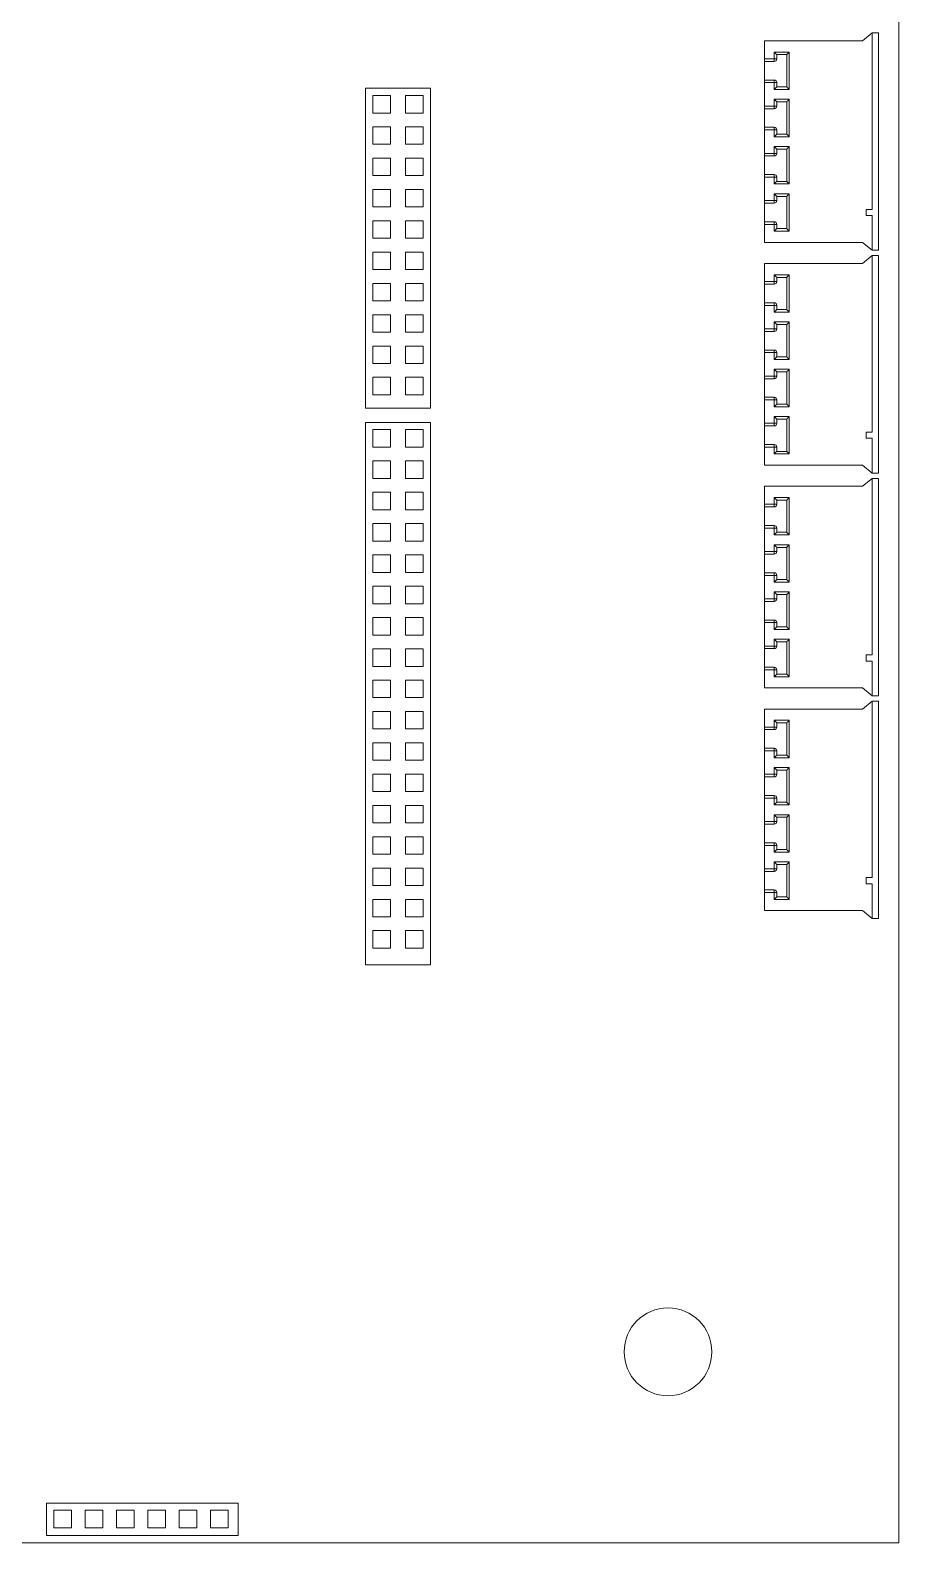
# Model space of a CAD drawing. Header units: millimetres. Extents: x 29 to 3003, y -283 to 1331.
# Drawn here: x 1776.4 to 1845.7, y 1104.5 to 1225.3 of the extents above; entities that cross this region are included whole.
import ezdxf

# ---------------------------------------------------------------- set-up
doc = ezdxf.new("R2010")
doc.units = ezdxf.units.MM
doc.layers.get('0').update_dxf_attribs({"lineweight": 9})

# ---------------------------------------------------------------- blocks, each defined once
blk = doc.blocks.new('*U79')
blk.add_lwpolyline([(0.7, 0.7), (-0.7, 0.7), (-0.7, -0.7), (0.7, -0.7)], close=True)
blk = doc.blocks.new('*U80')
at = {"color": 0, "linetype": 'ByBlock', "lineweight": -2, "transparency": 16777216}
for p in [(0, 0), (2.6, 0), (0, -2.5), (2.6, -2.5), (0, -5), (2.6, -5), (0, -7.5), (2.6, -7.5), (0, -10), (2.6, -10), (0, -12.5), (2.6, -12.5), (0, -15), (2.6, -15), (0, -17.5), (2.6, -17.5), (0, -20), (2.6, -20), (0, -22.5), (2.6, -22.5)]:
    blk.add_blockref('*U79', p, dxfattribs=at)
blk = doc.blocks.new('*U81')
blk.add_lwpolyline([(0.7, 0.7), (-0.7, 0.7), (-0.7, -0.7), (0.7, -0.7)], close=True)
blk = doc.blocks.new('*U82')
at = {"color": 0, "linetype": 'ByBlock', "lineweight": -2, "transparency": 16777216}
for p in [(0, 0), (2.6, 0), (0, -2.5), (2.6, -2.5), (0, -5), (2.6, -5), (0, -7.5), (2.6, -7.5), (0, -10), (2.6, -10), (0, -12.5), (2.6, -12.5), (0, -15), (2.6, -15), (0, -17.5), (2.6, -17.5), (0, -20), (2.6, -20), (0, -22.5), (2.6, -22.5), (0, -25), (2.6, -25), (0, -27.5), (2.6, -27.5), (0, -30), (2.6, -30), (0, -32.5), (2.6, -32.5), (0, -35), (2.6, -35), (0, -37.5), (2.6, -37.5), (0, -40), (2.6, -40)]:
    blk.add_blockref('*U81', p, dxfattribs=at)
blk = doc.blocks.new('*U85')
blk.add_lwpolyline([(0.7, 0.7), (-0.7, 0.7), (-0.7, -0.7), (0.7, -0.7)], close=True)
blk = doc.blocks.new('*U86')
at = {"color": 0, "linetype": 'ByBlock', "lineweight": -2, "transparency": 16777216}
for p in [(0, 0), (2.5, 0), (5, 0), (7.5, 0), (10, 0), (12.5, 0)]:
    blk.add_blockref('*U85', p, dxfattribs=at)

msp = doc.modelspace()

# ---------------------------------------------------------------- linework, layer by layer
for p, q in [((1845.711, 1275.98), (1845.711, 1104.53)), ((1834.991, 1222.776), (1834.991, 1224.42)), ((1834.991, 1221.291), (1834.991, 1222.776)), ((1834.991, 1219.004), (1834.991, 1221.291)), ((1834.991, 1217.519), (1834.991, 1219.004)), ((1834.991, 1215.232), (1834.991, 1217.519)), ((1834.991, 1213.747), (1834.991, 1215.232)), ((1834.991, 1211.461), (1834.991, 1213.747)), ((1834.991, 1209.976), (1834.991, 1211.461)), ((1834.991, 1208.332), (1834.991, 1209.976)), ((1834.991, 1204.996), (1834.991, 1206.64)), ((1834.991, 1203.511), (1834.991, 1204.996)), ((1834.991, 1201.224), (1834.991, 1203.511)), ((1834.991, 1199.739), (1834.991, 1201.224)), ((1834.991, 1197.452), (1834.991, 1199.739)), ((1834.991, 1195.967), (1834.991, 1197.452)), ((1834.991, 1193.681), (1834.991, 1195.967)), ((1834.991, 1192.196), (1834.991, 1193.681)), ((1834.991, 1190.552), (1834.991, 1192.196)), ((1834.991, 1187.216), (1834.991, 1188.86)), ((1834.991, 1185.731), (1834.991, 1187.216)), ((1834.991, 1183.444), (1834.991, 1185.731)), ((1834.991, 1181.959), (1834.991, 1183.444)), ((1834.991, 1179.672), (1834.991, 1181.959)), ((1834.991, 1178.187), (1834.991, 1179.672)), ((1834.991, 1175.901), (1834.991, 1178.187)), ((1834.991, 1174.416), (1834.991, 1175.901)), ((1834.991, 1172.772), (1834.991, 1174.416)), ((1834.991, 1169.436), (1834.991, 1171.08)), ((1834.991, 1167.951), (1834.991, 1169.436)), ((1834.991, 1165.664), (1834.991, 1167.951)), ((1834.991, 1164.179), (1834.991, 1165.664)), ((1834.991, 1161.892), (1834.991, 1164.179)), ((1834.991, 1160.407), (1834.991, 1161.892)), ((1834.991, 1158.121), (1834.991, 1160.407)), ((1834.991, 1156.636), (1834.991, 1158.121)), ((1834.991, 1154.992), (1834.991, 1156.636)), ((1845.711, 1104.53), (1716.801, 1104.53))]:
    msp.add_line(p, q)
at = {"color": 7, "linetype": 'Continuous'}
for p, q in [((1842.812, 1224.42), (1834.991, 1224.42)), ((1842.812, 1224.42), (1843.604, 1225.053)), ((1843.604, 1225.053), (1843.604, 1210.966)), ((1843.604, 1225.053), (1844.099, 1225.053)), ((1844.099, 1225.053), (1844.099, 1207.699)), ((1835.773, 1222.776), (1835.773, 1223.529)), ((1835.773, 1223.529), (1836.981, 1223.529)), ((1835.981, 1222.984), (1835.981, 1223.321)), ((1835.981, 1223.321), (1836.773, 1223.321)), ((1836.773, 1223.321), (1836.773, 1220.747)), ((1836.981, 1223.529), (1836.981, 1220.539)), ((1834.991, 1222.984), (1835.981, 1222.984)), ((1834.991, 1222.776), (1835.773, 1222.776)), ((1835.773, 1221.291), (1834.991, 1221.291)), ((1835.981, 1221.083), (1834.991, 1221.083)), ((1835.773, 1220.539), (1835.773, 1221.291)), ((1835.981, 1220.747), (1835.981, 1221.083)), ((1836.773, 1220.747), (1835.981, 1220.747)), ((1836.981, 1220.539), (1835.773, 1220.539)), ((1835.773, 1219.757), (1836.981, 1219.757)), ((1835.773, 1219.004), (1835.773, 1219.757)), ((1835.981, 1219.549), (1836.773, 1219.549)), ((1835.981, 1219.212), (1835.981, 1219.549)), ((1836.773, 1219.549), (1836.773, 1216.975)), ((1836.981, 1219.757), (1836.981, 1216.767)), ((1834.991, 1219.212), (1835.981, 1219.212)), ((1834.991, 1219.004), (1835.773, 1219.004)), ((1835.773, 1217.519), (1834.991, 1217.519)), ((1835.981, 1217.311), (1834.991, 1217.311)), ((1835.773, 1216.767), (1835.773, 1217.519)), ((1835.981, 1216.975), (1835.981, 1217.311)), ((1836.981, 1216.767), (1835.773, 1216.767)), ((1835.773, 1215.985), (1836.981, 1215.985)), ((1835.773, 1215.232), (1835.773, 1215.985)), ((1836.773, 1216.975), (1835.981, 1216.975)), ((1836.981, 1215.985), (1836.981, 1212.995)), ((1834.991, 1215.44), (1835.981, 1215.44)), ((1834.991, 1215.232), (1835.773, 1215.232)), ((1835.981, 1215.777), (1836.773, 1215.777)), ((1835.981, 1215.44), (1835.981, 1215.777)), ((1836.773, 1215.777), (1836.773, 1213.203)), ((1835.773, 1213.747), (1834.991, 1213.747)), ((1835.981, 1213.54), (1834.991, 1213.54)), ((1835.773, 1212.995), (1835.773, 1213.747)), ((1835.981, 1213.203), (1835.981, 1213.54)), ((1836.981, 1212.995), (1835.773, 1212.995)), ((1835.773, 1212.213), (1836.981, 1212.213)), ((1835.773, 1211.461), (1835.773, 1212.213)), ((1836.773, 1213.203), (1835.981, 1213.203)), ((1836.981, 1212.213), (1836.981, 1209.223)), ((1834.991, 1211.668), (1835.981, 1211.668)), ((1834.991, 1211.461), (1835.773, 1211.461)), ((1835.981, 1212.005), (1836.773, 1212.005)), ((1835.981, 1211.668), (1835.981, 1212.005)), ((1836.773, 1212.005), (1836.773, 1209.431)), ((1835.773, 1209.976), (1834.991, 1209.976)), ((1835.773, 1209.223), (1835.773, 1209.976)), ((1843.604, 1210.966), (1843.109, 1210.966)), ((1843.109, 1210.966), (1843.109, 1210.471)), ((1843.109, 1210.471), (1843.604, 1210.471)), ((1843.604, 1210.471), (1843.604, 1207.699)), ((1835.981, 1209.768), (1834.991, 1209.768)), ((1836.981, 1209.223), (1835.773, 1209.223)), ((1835.981, 1209.431), (1835.981, 1209.768)), ((1836.773, 1209.431), (1835.981, 1209.431)), ((1842.812, 1208.332), (1834.991, 1208.332)), ((1843.604, 1207.699), (1842.812, 1208.332)), ((1844.099, 1207.699), (1843.604, 1207.699)), ((1842.812, 1206.64), (1834.991, 1206.64)), ((1842.812, 1206.64), (1843.604, 1207.273)), ((1843.604, 1207.273), (1843.604, 1193.186)), ((1843.604, 1207.273), (1844.099, 1207.273)), ((1844.099, 1207.273), (1844.099, 1189.919)), ((1834.991, 1205.204), (1835.981, 1205.204)), ((1834.991, 1204.996), (1835.773, 1204.996)), ((1835.773, 1204.996), (1835.773, 1205.749)), ((1835.773, 1205.749), (1836.981, 1205.749)), ((1835.981, 1205.204), (1835.981, 1205.541)), ((1835.981, 1205.541), (1836.773, 1205.541)), ((1836.773, 1205.541), (1836.773, 1202.967)), ((1836.981, 1205.749), (1836.981, 1202.759)), ((1835.773, 1203.511), (1834.991, 1203.511)), ((1835.981, 1203.303), (1834.991, 1203.303)), ((1835.773, 1202.759), (1835.773, 1203.511)), ((1836.981, 1202.759), (1835.773, 1202.759)), ((1835.981, 1202.967), (1835.981, 1203.303)), ((1836.773, 1202.967), (1835.981, 1202.967)), ((1834.991, 1201.432), (1835.981, 1201.432)), ((1835.773, 1201.977), (1836.981, 1201.977)), ((1835.773, 1201.224), (1835.773, 1201.977)), ((1835.981, 1201.769), (1836.773, 1201.769)), ((1835.981, 1201.432), (1835.981, 1201.769)), ((1836.773, 1201.769), (1836.773, 1199.195)), ((1836.981, 1201.977), (1836.981, 1198.987)), ((1834.991, 1201.224), (1835.773, 1201.224)), ((1835.773, 1199.739), (1834.991, 1199.739)), ((1835.981, 1199.531), (1834.991, 1199.531)), ((1835.773, 1198.987), (1835.773, 1199.739)), ((1836.981, 1198.987), (1835.773, 1198.987)), ((1835.981, 1199.195), (1835.981, 1199.531)), ((1836.773, 1199.195), (1835.981, 1199.195)), ((1835.773, 1198.205), (1836.981, 1198.205)), ((1835.773, 1197.452), (1835.773, 1198.205)), ((1835.981, 1197.997), (1836.773, 1197.997)), ((1835.981, 1197.66), (1835.981, 1197.997)), ((1836.773, 1197.997), (1836.773, 1195.423)), ((1836.981, 1198.205), (1836.981, 1195.215)), ((1834.991, 1197.66), (1835.981, 1197.66)), ((1834.991, 1197.452), (1835.773, 1197.452)), ((1835.773, 1195.967), (1834.991, 1195.967)), ((1835.981, 1195.76), (1834.991, 1195.76)), ((1835.773, 1195.215), (1835.773, 1195.967)), ((1835.981, 1195.423), (1835.981, 1195.76)), ((1836.773, 1195.423), (1835.981, 1195.423)), ((1836.981, 1195.215), (1835.773, 1195.215)), ((1835.773, 1194.433), (1836.981, 1194.433)), ((1835.773, 1193.681), (1835.773, 1194.433)), ((1835.981, 1194.225), (1836.773, 1194.225)), ((1835.981, 1193.888), (1835.981, 1194.225)), ((1836.773, 1194.225), (1836.773, 1191.651)), ((1836.981, 1194.433), (1836.981, 1191.443)), ((1834.991, 1193.888), (1835.981, 1193.888)), ((1834.991, 1193.681), (1835.773, 1193.681)), ((1843.604, 1193.186), (1843.109, 1193.186)), ((1843.109, 1193.186), (1843.109, 1192.691)), ((1835.773, 1192.196), (1834.991, 1192.196)), ((1835.981, 1191.988), (1834.991, 1191.988)), ((1835.773, 1191.443), (1835.773, 1192.196)), ((1835.981, 1191.651), (1835.981, 1191.988)), ((1843.109, 1192.691), (1843.604, 1192.691)), ((1843.604, 1192.691), (1843.604, 1189.919)), ((1842.812, 1190.552), (1834.991, 1190.552)), ((1836.981, 1191.443), (1835.773, 1191.443)), ((1836.773, 1191.651), (1835.981, 1191.651)), ((1843.604, 1189.919), (1842.812, 1190.552)), ((1842.812, 1188.86), (1843.604, 1189.493)), ((1844.099, 1189.919), (1843.604, 1189.919)), ((1843.604, 1189.493), (1843.604, 1175.406)), ((1843.604, 1189.493), (1844.099, 1189.493)), ((1844.099, 1189.493), (1844.099, 1172.139)), ((1842.812, 1188.86), (1834.991, 1188.86)), ((1834.991, 1187.424), (1835.981, 1187.424)), ((1834.991, 1187.216), (1835.773, 1187.216)), ((1835.773, 1187.216), (1835.773, 1187.969)), ((1835.773, 1187.969), (1836.981, 1187.969)), ((1835.981, 1187.424), (1835.981, 1187.761)), ((1835.981, 1187.761), (1836.773, 1187.761)), ((1836.773, 1187.761), (1836.773, 1185.187)), ((1836.981, 1187.969), (1836.981, 1184.979)), ((1835.773, 1185.731), (1834.991, 1185.731)), ((1835.773, 1184.979), (1835.773, 1185.731)), ((1835.981, 1185.523), (1834.991, 1185.523)), ((1836.981, 1184.979), (1835.773, 1184.979)), ((1835.981, 1185.187), (1835.981, 1185.523)), ((1836.773, 1185.187), (1835.981, 1185.187)), ((1834.991, 1183.652), (1835.981, 1183.652)), ((1834.991, 1183.444), (1835.773, 1183.444)), ((1835.773, 1184.197), (1836.981, 1184.197)), ((1835.773, 1183.444), (1835.773, 1184.197)), ((1835.981, 1183.989), (1836.773, 1183.989)), ((1835.981, 1183.652), (1835.981, 1183.989)), ((1836.773, 1183.989), (1836.773, 1181.415)), ((1836.981, 1184.197), (1836.981, 1181.207)), ((1835.773, 1181.959), (1834.991, 1181.959)), ((1835.981, 1181.751), (1834.991, 1181.751)), ((1835.773, 1181.207), (1835.773, 1181.959)), ((1836.981, 1181.207), (1835.773, 1181.207)), ((1835.981, 1181.415), (1835.981, 1181.751)), ((1836.773, 1181.415), (1835.981, 1181.415)), ((1834.991, 1179.88), (1835.981, 1179.88)), ((1834.991, 1179.672), (1835.773, 1179.672)), ((1835.773, 1180.425), (1836.981, 1180.425)), ((1835.773, 1179.672), (1835.773, 1180.425)), ((1835.981, 1180.217), (1836.773, 1180.217)), ((1835.981, 1179.88), (1835.981, 1180.217)), ((1836.773, 1180.217), (1836.773, 1177.643)), ((1836.981, 1180.425), (1836.981, 1177.435)), ((1835.773, 1178.187), (1834.991, 1178.187)), ((1835.981, 1177.98), (1834.991, 1177.98)), ((1835.773, 1177.435), (1835.773, 1178.187)), ((1836.981, 1177.435), (1835.773, 1177.435)), ((1835.981, 1177.643), (1835.981, 1177.98)), ((1836.773, 1177.643), (1835.981, 1177.643)), ((1834.991, 1176.108), (1835.981, 1176.108)), ((1835.773, 1176.653), (1836.981, 1176.653)), ((1835.773, 1175.901), (1835.773, 1176.653)), ((1835.981, 1176.445), (1836.773, 1176.445)), ((1835.981, 1176.108), (1835.981, 1176.445)), ((1836.773, 1176.445), (1836.773, 1173.871)), ((1836.981, 1176.653), (1836.981, 1173.663)), ((1834.991, 1175.901), (1835.773, 1175.901)), ((1843.604, 1175.406), (1843.109, 1175.406)), ((1843.109, 1175.406), (1843.109, 1174.911)), ((1843.109, 1174.911), (1843.604, 1174.911)), ((1843.604, 1174.911), (1843.604, 1172.139)), ((1835.773, 1174.416), (1834.991, 1174.416)), ((1835.981, 1174.208), (1834.991, 1174.208)), ((1835.773, 1173.663), (1835.773, 1174.416)), ((1836.981, 1173.663), (1835.773, 1173.663)), ((1835.981, 1173.871), (1835.981, 1174.208)), ((1836.773, 1173.871), (1835.981, 1173.871)), ((1842.812, 1172.772), (1834.991, 1172.772)), ((1843.604, 1172.139), (1842.812, 1172.772)), ((1842.812, 1171.08), (1843.604, 1171.713)), ((1844.099, 1172.139), (1843.604, 1172.139)), ((1843.604, 1171.713), (1843.604, 1157.626)), ((1843.604, 1171.713), (1844.099, 1171.713)), ((1844.099, 1171.713), (1844.099, 1154.359)), ((1842.812, 1171.08), (1834.991, 1171.08)), ((1835.773, 1169.436), (1835.773, 1170.189)), ((1835.773, 1170.189), (1836.981, 1170.189)), ((1835.981, 1169.644), (1835.981, 1169.981)), ((1835.981, 1169.981), (1836.773, 1169.981)), ((1836.773, 1169.981), (1836.773, 1167.407)), ((1836.981, 1170.189), (1836.981, 1167.199)), ((1834.991, 1169.644), (1835.981, 1169.644)), ((1834.991, 1169.436), (1835.773, 1169.436)), ((1835.773, 1167.951), (1834.991, 1167.951)), ((1835.981, 1167.743), (1834.991, 1167.743)), ((1835.773, 1167.199), (1835.773, 1167.951)), ((1835.981, 1167.407), (1835.981, 1167.743)), ((1836.981, 1167.199), (1835.773, 1167.199)), ((1835.773, 1166.417), (1836.981, 1166.417)), ((1835.773, 1165.664), (1835.773, 1166.417)), ((1836.773, 1167.407), (1835.981, 1167.407)), ((1836.981, 1166.417), (1836.981, 1163.427)), ((1834.991, 1165.872), (1835.981, 1165.872)), ((1834.991, 1165.664), (1835.773, 1165.664)), ((1835.981, 1166.209), (1836.773, 1166.209)), ((1835.981, 1165.872), (1835.981, 1166.209)), ((1836.773, 1166.209), (1836.773, 1163.635)), ((1835.773, 1164.179), (1834.991, 1164.179)), ((1835.981, 1163.971), (1834.991, 1163.971)), ((1835.773, 1163.427), (1835.773, 1164.179)), ((1835.981, 1163.635), (1835.981, 1163.971)), ((1836.981, 1163.427), (1835.773, 1163.427)), ((1836.773, 1163.635), (1835.981, 1163.635)), ((1834.991, 1162.1), (1835.981, 1162.1)), ((1834.991, 1161.892), (1835.773, 1161.892)), ((1835.773, 1162.645), (1836.981, 1162.645)), ((1835.773, 1161.892), (1835.773, 1162.645)), ((1835.981, 1162.437), (1836.773, 1162.437)), ((1835.981, 1162.1), (1835.981, 1162.437)), ((1836.773, 1162.437), (1836.773, 1159.863)), ((1836.981, 1162.645), (1836.981, 1159.655)), ((1835.773, 1160.407), (1834.991, 1160.407)), ((1835.773, 1159.655), (1835.773, 1160.407)), ((1835.981, 1160.2), (1834.991, 1160.2)), ((1836.981, 1159.655), (1835.773, 1159.655)), ((1835.981, 1159.863), (1835.981, 1160.2)), ((1836.773, 1159.863), (1835.981, 1159.863)), ((1834.991, 1158.328), (1835.981, 1158.328)), ((1834.991, 1158.121), (1835.773, 1158.121)), ((1835.773, 1158.873), (1836.981, 1158.873)), ((1835.773, 1158.121), (1835.773, 1158.873)), ((1835.981, 1158.665), (1836.773, 1158.665)), ((1835.981, 1158.328), (1835.981, 1158.665)), ((1836.773, 1158.665), (1836.773, 1156.091)), ((1836.981, 1158.873), (1836.981, 1155.883)), ((1843.604, 1157.626), (1843.109, 1157.626)), ((1843.109, 1157.626), (1843.109, 1157.131)), ((1843.109, 1157.131), (1843.604, 1157.131)), ((1843.604, 1157.131), (1843.604, 1154.359)), ((1835.773, 1156.636), (1834.991, 1156.636)), ((1835.981, 1156.428), (1834.991, 1156.428)), ((1835.773, 1155.883), (1835.773, 1156.636)), ((1836.981, 1155.883), (1835.773, 1155.883)), ((1835.981, 1156.091), (1835.981, 1156.428)), ((1836.773, 1156.091), (1835.981, 1156.091)), ((1842.812, 1154.992), (1834.991, 1154.992)), ((1843.604, 1154.359), (1842.812, 1154.992)), ((1844.099, 1154.359), (1843.604, 1154.359))]:
    msp.add_line(p, q, dxfattribs=at)
for points in [[(1803.161, 1195.11), (1808.361, 1195.11), (1808.361, 1220.63), (1803.161, 1220.63)], [(1803.161, 1150.66), (1808.361, 1150.66), (1808.361, 1193.96), (1803.161, 1193.96)], [(1793.011, 1107.7), (1777.711, 1107.7), (1777.711, 1105.1), (1793.011, 1105.1)]]:
    msp.add_lwpolyline(points, close=True)
msp.add_circle((1827.301, 1119.77), 3.5)
for centre, start, end in [((1835.773, 1222.984), 270, 0), ((1835.773, 1221.083), 0, 90), ((1835.773, 1219.212), 270, 0), ((1835.773, 1217.311), 0, 90), ((1835.773, 1215.44), 270, 0), ((1835.773, 1213.54), 0, 90), ((1835.773, 1211.668), 270, 0), ((1835.773, 1209.768), 0, 90), ((1835.773, 1205.204), 270, 0), ((1835.773, 1203.303), 0, 90), ((1835.773, 1201.432), 270, 0), ((1835.773, 1199.531), 0, 90), ((1835.773, 1197.66), 270, 0), ((1835.773, 1195.76), 0, 90), ((1835.773, 1193.888), 270, 0), ((1835.773, 1191.988), 0, 90), ((1835.773, 1187.424), 270, 0), ((1835.773, 1185.523), 0, 90), ((1835.773, 1183.652), 270, 0), ((1835.773, 1181.751), 0, 90), ((1835.773, 1179.88), 270, 0), ((1835.773, 1177.98), 0, 90), ((1835.773, 1176.108), 270, 0), ((1835.773, 1174.208), 0, 90), ((1835.773, 1169.644), 270, 0), ((1835.773, 1167.743), 0, 90), ((1835.773, 1165.872), 270, 0), ((1835.773, 1163.971), 0, 90), ((1835.773, 1162.1), 270, 0), ((1835.773, 1160.2), 0, 90), ((1835.773, 1158.328), 270, 0), ((1835.773, 1156.428), 0, 90)]:
    msp.add_arc(centre, 0.208, start, end, dxfattribs=at)
for points, start_tangent, end_tangent in [([(1835.981, 1223.321), (1835.973, 1223.329), (1835.952, 1223.35), (1835.923, 1223.379), (1835.888, 1223.413), (1835.851, 1223.451), (1835.812, 1223.49), (1835.773, 1223.529)], (-0.63, 0.63), (-0.63, 0.63)), ([(1836.773, 1223.321), (1836.781, 1223.329), (1836.802, 1223.35), (1836.831, 1223.379), (1836.866, 1223.413), (1836.903, 1223.451), (1836.942, 1223.49), (1836.981, 1223.529)], (0.63, 0.63), (0.63, 0.63)), ([(1835.981, 1220.747), (1835.973, 1220.739), (1835.952, 1220.718), (1835.923, 1220.688), (1835.888, 1220.654), (1835.851, 1220.617), (1835.812, 1220.578), (1835.773, 1220.539)], (-0.63, -0.63), (-0.63, -0.63)), ([(1836.773, 1220.747), (1836.781, 1220.739), (1836.802, 1220.718), (1836.831, 1220.688), (1836.866, 1220.654), (1836.903, 1220.617), (1836.942, 1220.578), (1836.981, 1220.539)], (0.63, -0.63), (0.63, -0.63)), ([(1835.981, 1219.549), (1835.973, 1219.557), (1835.952, 1219.578), (1835.923, 1219.607), (1835.888, 1219.642), (1835.851, 1219.679), (1835.812, 1219.718), (1835.773, 1219.757)], (-0.63, 0.63), (-0.63, 0.63)), ([(1836.773, 1219.549), (1836.781, 1219.557), (1836.802, 1219.578), (1836.831, 1219.607), (1836.866, 1219.642), (1836.903, 1219.679), (1836.942, 1219.718), (1836.981, 1219.757)], (0.63, 0.63), (0.63, 0.63)), ([(1835.981, 1216.975), (1835.973, 1216.967), (1835.952, 1216.946), (1835.923, 1216.917), (1835.888, 1216.882), (1835.851, 1216.845), (1835.812, 1216.806), (1835.773, 1216.767)], (-0.63, -0.63), (-0.63, -0.63)), ([(1835.981, 1215.777), (1835.973, 1215.785), (1835.952, 1215.806), (1835.923, 1215.835), (1835.888, 1215.87), (1835.851, 1215.907), (1835.812, 1215.946), (1835.773, 1215.985)], (-0.63, 0.63), (-0.63, 0.63)), ([(1836.773, 1216.975), (1836.781, 1216.967), (1836.802, 1216.946), (1836.831, 1216.917), (1836.866, 1216.882), (1836.903, 1216.845), (1836.942, 1216.806), (1836.981, 1216.767)], (0.63, -0.63), (0.63, -0.63)), ([(1836.773, 1215.777), (1836.781, 1215.785), (1836.802, 1215.806), (1836.831, 1215.835), (1836.866, 1215.87), (1836.903, 1215.907), (1836.942, 1215.946), (1836.981, 1215.985)], (0.63, 0.63), (0.63, 0.63)), ([(1835.981, 1213.203), (1835.973, 1213.195), (1835.952, 1213.174), (1835.923, 1213.145), (1835.888, 1213.11), (1835.851, 1213.073), (1835.812, 1213.034), (1835.773, 1212.995)], (-0.63, -0.63), (-0.63, -0.63)), ([(1835.981, 1212.005), (1835.973, 1212.013), (1835.952, 1212.034), (1835.923, 1212.063), (1835.888, 1212.098), (1835.851, 1212.135), (1835.812, 1212.174), (1835.773, 1212.213)], (-0.63, 0.63), (-0.63, 0.63)), ([(1836.773, 1213.203), (1836.781, 1213.195), (1836.802, 1213.174), (1836.831, 1213.145), (1836.866, 1213.11), (1836.903, 1213.073), (1836.942, 1213.034), (1836.981, 1212.995)], (0.63, -0.63), (0.63, -0.63)), ([(1836.773, 1212.005), (1836.781, 1212.013), (1836.802, 1212.034), (1836.831, 1212.063), (1836.866, 1212.098), (1836.903, 1212.135), (1836.942, 1212.174), (1836.981, 1212.213)], (0.63, 0.63), (0.63, 0.63)), ([(1835.981, 1209.431), (1835.973, 1209.423), (1835.952, 1209.402), (1835.923, 1209.373), (1835.888, 1209.338), (1835.851, 1209.301), (1835.812, 1209.262), (1835.773, 1209.223)], (-0.63, -0.63), (-0.63, -0.63)), ([(1836.773, 1209.431), (1836.781, 1209.423), (1836.802, 1209.402), (1836.831, 1209.373), (1836.866, 1209.338), (1836.903, 1209.301), (1836.942, 1209.262), (1836.981, 1209.223)], (0.63, -0.63), (0.63, -0.63)), ([(1835.981, 1205.541), (1835.973, 1205.549), (1835.952, 1205.57), (1835.923, 1205.599), (1835.888, 1205.633), (1835.851, 1205.671), (1835.812, 1205.71), (1835.773, 1205.749)], (-0.63, 0.63), (-0.63, 0.63)), ([(1836.773, 1205.541), (1836.781, 1205.549), (1836.802, 1205.57), (1836.831, 1205.599), (1836.866, 1205.633), (1836.903, 1205.671), (1836.942, 1205.71), (1836.981, 1205.749)], (0.63, 0.63), (0.63, 0.63)), ([(1835.981, 1202.967), (1835.973, 1202.959), (1835.952, 1202.938), (1835.923, 1202.908), (1835.888, 1202.874), (1835.851, 1202.837), (1835.812, 1202.798), (1835.773, 1202.759)], (-0.63, -0.63), (-0.63, -0.63)), ([(1836.773, 1202.967), (1836.781, 1202.959), (1836.802, 1202.938), (1836.831, 1202.908), (1836.866, 1202.874), (1836.903, 1202.837), (1836.942, 1202.798), (1836.981, 1202.759)], (0.63, -0.63), (0.63, -0.63)), ([(1835.981, 1201.769), (1835.973, 1201.777), (1835.952, 1201.798), (1835.923, 1201.827), (1835.888, 1201.862), (1835.851, 1201.899), (1835.812, 1201.938), (1835.773, 1201.977)], (-0.63, 0.63), (-0.63, 0.63)), ([(1836.773, 1201.769), (1836.781, 1201.777), (1836.802, 1201.798), (1836.831, 1201.827), (1836.866, 1201.862), (1836.903, 1201.899), (1836.942, 1201.938), (1836.981, 1201.977)], (0.63, 0.63), (0.63, 0.63)), ([(1835.981, 1199.195), (1835.973, 1199.187), (1835.952, 1199.166), (1835.923, 1199.137), (1835.888, 1199.102), (1835.851, 1199.065), (1835.812, 1199.026), (1835.773, 1198.987)], (-0.63, -0.63), (-0.63, -0.63)), ([(1836.773, 1199.195), (1836.781, 1199.187), (1836.802, 1199.166), (1836.831, 1199.137), (1836.866, 1199.102), (1836.903, 1199.065), (1836.942, 1199.026), (1836.981, 1198.987)], (0.63, -0.63), (0.63, -0.63)), ([(1835.981, 1197.997), (1835.973, 1198.005), (1835.952, 1198.026), (1835.923, 1198.055), (1835.888, 1198.09), (1835.851, 1198.127), (1835.812, 1198.166), (1835.773, 1198.205)], (-0.63, 0.63), (-0.63, 0.63)), ([(1836.773, 1197.997), (1836.781, 1198.005), (1836.802, 1198.026), (1836.831, 1198.055), (1836.866, 1198.09), (1836.903, 1198.127), (1836.942, 1198.166), (1836.981, 1198.205)], (0.63, 0.63), (0.63, 0.63)), ([(1835.981, 1195.423), (1835.973, 1195.415), (1835.952, 1195.394), (1835.923, 1195.365), (1835.888, 1195.33), (1835.851, 1195.293), (1835.812, 1195.254), (1835.773, 1195.215)], (-0.63, -0.63), (-0.63, -0.63)), ([(1836.773, 1195.423), (1836.781, 1195.415), (1836.802, 1195.394), (1836.831, 1195.365), (1836.866, 1195.33), (1836.903, 1195.293), (1836.942, 1195.254), (1836.981, 1195.215)], (0.63, -0.63), (0.63, -0.63)), ([(1835.981, 1194.225), (1835.973, 1194.233), (1835.952, 1194.254), (1835.923, 1194.283), (1835.888, 1194.318), (1835.851, 1194.355), (1835.812, 1194.394), (1835.773, 1194.433)], (-0.63, 0.63), (-0.63, 0.63)), ([(1836.773, 1194.225), (1836.781, 1194.233), (1836.802, 1194.254), (1836.831, 1194.283), (1836.866, 1194.318), (1836.903, 1194.355), (1836.942, 1194.394), (1836.981, 1194.433)], (0.63, 0.63), (0.63, 0.63)), ([(1835.981, 1191.651), (1835.973, 1191.643), (1835.952, 1191.622), (1835.923, 1191.593), (1835.888, 1191.558), (1835.851, 1191.521), (1835.812, 1191.482), (1835.773, 1191.443)], (-0.63, -0.63), (-0.63, -0.63)), ([(1836.773, 1191.651), (1836.781, 1191.643), (1836.802, 1191.622), (1836.831, 1191.593), (1836.866, 1191.558), (1836.903, 1191.521), (1836.942, 1191.482), (1836.981, 1191.443)], (0.63, -0.63), (0.63, -0.63)), ([(1835.981, 1187.761), (1835.973, 1187.769), (1835.952, 1187.79), (1835.923, 1187.819), (1835.888, 1187.853), (1835.851, 1187.891), (1835.812, 1187.93), (1835.773, 1187.969)], (-0.63, 0.63), (-0.63, 0.63)), ([(1836.773, 1187.761), (1836.781, 1187.769), (1836.802, 1187.79), (1836.831, 1187.819), (1836.866, 1187.853), (1836.903, 1187.891), (1836.942, 1187.93), (1836.981, 1187.969)], (0.63, 0.63), (0.63, 0.63)), ([(1835.981, 1185.187), (1835.973, 1185.179), (1835.952, 1185.158), (1835.923, 1185.128), (1835.888, 1185.094), (1835.851, 1185.057), (1835.812, 1185.018), (1835.773, 1184.979)], (-0.63, -0.63), (-0.63, -0.63)), ([(1836.773, 1185.187), (1836.781, 1185.179), (1836.802, 1185.158), (1836.831, 1185.128), (1836.866, 1185.094), (1836.903, 1185.057), (1836.942, 1185.018), (1836.981, 1184.979)], (0.63, -0.63), (0.63, -0.63)), ([(1835.981, 1183.989), (1835.973, 1183.997), (1835.952, 1184.018), (1835.923, 1184.047), (1835.888, 1184.082), (1835.851, 1184.119), (1835.812, 1184.158), (1835.773, 1184.197)], (-0.63, 0.63), (-0.63, 0.63)), ([(1836.773, 1183.989), (1836.781, 1183.997), (1836.802, 1184.018), (1836.831, 1184.047), (1836.866, 1184.082), (1836.903, 1184.119), (1836.942, 1184.158), (1836.981, 1184.197)], (0.63, 0.63), (0.63, 0.63)), ([(1835.981, 1181.415), (1835.973, 1181.407), (1835.952, 1181.386), (1835.923, 1181.357), (1835.888, 1181.322), (1835.851, 1181.285), (1835.812, 1181.246), (1835.773, 1181.207)], (-0.63, -0.63), (-0.63, -0.63)), ([(1836.773, 1181.415), (1836.781, 1181.407), (1836.802, 1181.386), (1836.831, 1181.357), (1836.866, 1181.322), (1836.903, 1181.285), (1836.942, 1181.246), (1836.981, 1181.207)], (0.63, -0.63), (0.63, -0.63)), ([(1835.981, 1180.217), (1835.973, 1180.225), (1835.952, 1180.246), (1835.923, 1180.275), (1835.888, 1180.31), (1835.851, 1180.347), (1835.812, 1180.386), (1835.773, 1180.425)], (-0.63, 0.63), (-0.63, 0.63)), ([(1836.773, 1180.217), (1836.781, 1180.225), (1836.802, 1180.246), (1836.831, 1180.275), (1836.866, 1180.31), (1836.903, 1180.347), (1836.942, 1180.386), (1836.981, 1180.425)], (0.63, 0.63), (0.63, 0.63)), ([(1835.981, 1177.643), (1835.973, 1177.635), (1835.952, 1177.614), (1835.923, 1177.585), (1835.888, 1177.55), (1835.851, 1177.513), (1835.812, 1177.474), (1835.773, 1177.435)], (-0.63, -0.63), (-0.63, -0.63)), ([(1836.773, 1177.643), (1836.781, 1177.635), (1836.802, 1177.614), (1836.831, 1177.585), (1836.866, 1177.55), (1836.903, 1177.513), (1836.942, 1177.474), (1836.981, 1177.435)], (0.63, -0.63), (0.63, -0.63)), ([(1835.981, 1176.445), (1835.973, 1176.453), (1835.952, 1176.474), (1835.923, 1176.503), (1835.888, 1176.538), (1835.851, 1176.575), (1835.812, 1176.614), (1835.773, 1176.653)], (-0.63, 0.63), (-0.63, 0.63)), ([(1836.773, 1176.445), (1836.781, 1176.453), (1836.802, 1176.474), (1836.831, 1176.503), (1836.866, 1176.538), (1836.903, 1176.575), (1836.942, 1176.614), (1836.981, 1176.653)], (0.63, 0.63), (0.63, 0.63)), ([(1835.981, 1173.871), (1835.973, 1173.863), (1835.952, 1173.842), (1835.923, 1173.813), (1835.888, 1173.778), (1835.851, 1173.741), (1835.812, 1173.702), (1835.773, 1173.663)], (-0.63, -0.63), (-0.63, -0.63)), ([(1836.773, 1173.871), (1836.781, 1173.863), (1836.802, 1173.842), (1836.831, 1173.813), (1836.866, 1173.778), (1836.903, 1173.741), (1836.942, 1173.702), (1836.981, 1173.663)], (0.63, -0.63), (0.63, -0.63)), ([(1835.981, 1169.981), (1835.973, 1169.989), (1835.952, 1170.01), (1835.923, 1170.039), (1835.888, 1170.073), (1835.851, 1170.111), (1835.812, 1170.15), (1835.773, 1170.189)], (-0.63, 0.63), (-0.63, 0.63)), ([(1836.773, 1169.981), (1836.781, 1169.989), (1836.802, 1170.01), (1836.831, 1170.039), (1836.866, 1170.073), (1836.903, 1170.111), (1836.942, 1170.15), (1836.981, 1170.189)], (0.63, 0.63), (0.63, 0.63)), ([(1835.981, 1167.407), (1835.973, 1167.399), (1835.952, 1167.378), (1835.923, 1167.348), (1835.888, 1167.314), (1835.851, 1167.277), (1835.812, 1167.238), (1835.773, 1167.199)], (-0.63, -0.63), (-0.63, -0.63)), ([(1835.981, 1166.209), (1835.973, 1166.217), (1835.952, 1166.238), (1835.923, 1166.267), (1835.888, 1166.302), (1835.851, 1166.339), (1835.812, 1166.378), (1835.773, 1166.417)], (-0.63, 0.63), (-0.63, 0.63)), ([(1836.773, 1167.407), (1836.781, 1167.399), (1836.802, 1167.378), (1836.831, 1167.348), (1836.866, 1167.314), (1836.903, 1167.277), (1836.942, 1167.238), (1836.981, 1167.199)], (0.63, -0.63), (0.63, -0.63)), ([(1836.773, 1166.209), (1836.781, 1166.217), (1836.802, 1166.238), (1836.831, 1166.267), (1836.866, 1166.302), (1836.903, 1166.339), (1836.942, 1166.378), (1836.981, 1166.417)], (0.63, 0.63), (0.63, 0.63)), ([(1835.981, 1163.635), (1835.973, 1163.627), (1835.952, 1163.606), (1835.923, 1163.577), (1835.888, 1163.542), (1835.851, 1163.505), (1835.812, 1163.466), (1835.773, 1163.427)], (-0.63, -0.63), (-0.63, -0.63)), ([(1836.773, 1163.635), (1836.781, 1163.627), (1836.802, 1163.606), (1836.831, 1163.577), (1836.866, 1163.542), (1836.903, 1163.505), (1836.942, 1163.466), (1836.981, 1163.427)], (0.63, -0.63), (0.63, -0.63)), ([(1835.981, 1162.437), (1835.973, 1162.445), (1835.952, 1162.466), (1835.923, 1162.495), (1835.888, 1162.53), (1835.851, 1162.567), (1835.812, 1162.606), (1835.773, 1162.645)], (-0.63, 0.63), (-0.63, 0.63)), ([(1836.773, 1162.437), (1836.781, 1162.445), (1836.802, 1162.466), (1836.831, 1162.495), (1836.866, 1162.53), (1836.903, 1162.567), (1836.942, 1162.606), (1836.981, 1162.645)], (0.63, 0.63), (0.63, 0.63)), ([(1835.981, 1159.863), (1835.973, 1159.855), (1835.952, 1159.834), (1835.923, 1159.805), (1835.888, 1159.77), (1835.851, 1159.733), (1835.812, 1159.694), (1835.773, 1159.655)], (-0.63, -0.63), (-0.63, -0.63)), ([(1836.773, 1159.863), (1836.781, 1159.855), (1836.802, 1159.834), (1836.831, 1159.805), (1836.866, 1159.77), (1836.903, 1159.733), (1836.942, 1159.694), (1836.981, 1159.655)], (0.63, -0.63), (0.63, -0.63)), ([(1835.981, 1158.665), (1835.973, 1158.673), (1835.952, 1158.694), (1835.923, 1158.723), (1835.888, 1158.758), (1835.851, 1158.795), (1835.812, 1158.834), (1835.773, 1158.873)], (-0.63, 0.63), (-0.63, 0.63)), ([(1836.773, 1158.665), (1836.781, 1158.673), (1836.802, 1158.694), (1836.831, 1158.723), (1836.866, 1158.758), (1836.903, 1158.795), (1836.942, 1158.834), (1836.981, 1158.873)], (0.63, 0.63), (0.63, 0.63)), ([(1835.981, 1156.091), (1835.973, 1156.083), (1835.952, 1156.062), (1835.923, 1156.033), (1835.888, 1155.998), (1835.851, 1155.961), (1835.812, 1155.922), (1835.773, 1155.883)], (-0.63, -0.63), (-0.63, -0.63)), ([(1836.773, 1156.091), (1836.781, 1156.083), (1836.802, 1156.062), (1836.831, 1156.033), (1836.866, 1155.998), (1836.903, 1155.961), (1836.942, 1155.922), (1836.981, 1155.883)], (0.63, -0.63), (0.63, -0.63))]:
    msp.add_spline(points, degree=3, dxfattribs=dict(at, start_tangent=start_tangent, end_tangent=end_tangent))

# ---------------------------------------------------------------- block references
for name, p in [('*U80', (1804.461, 1219.36)), ('*U82', (1804.461, 1192.69)), ('*U86', (1779.011, 1106.43))]:
    msp.add_blockref(name, p)

doc.saveas('drawing.dxf')
